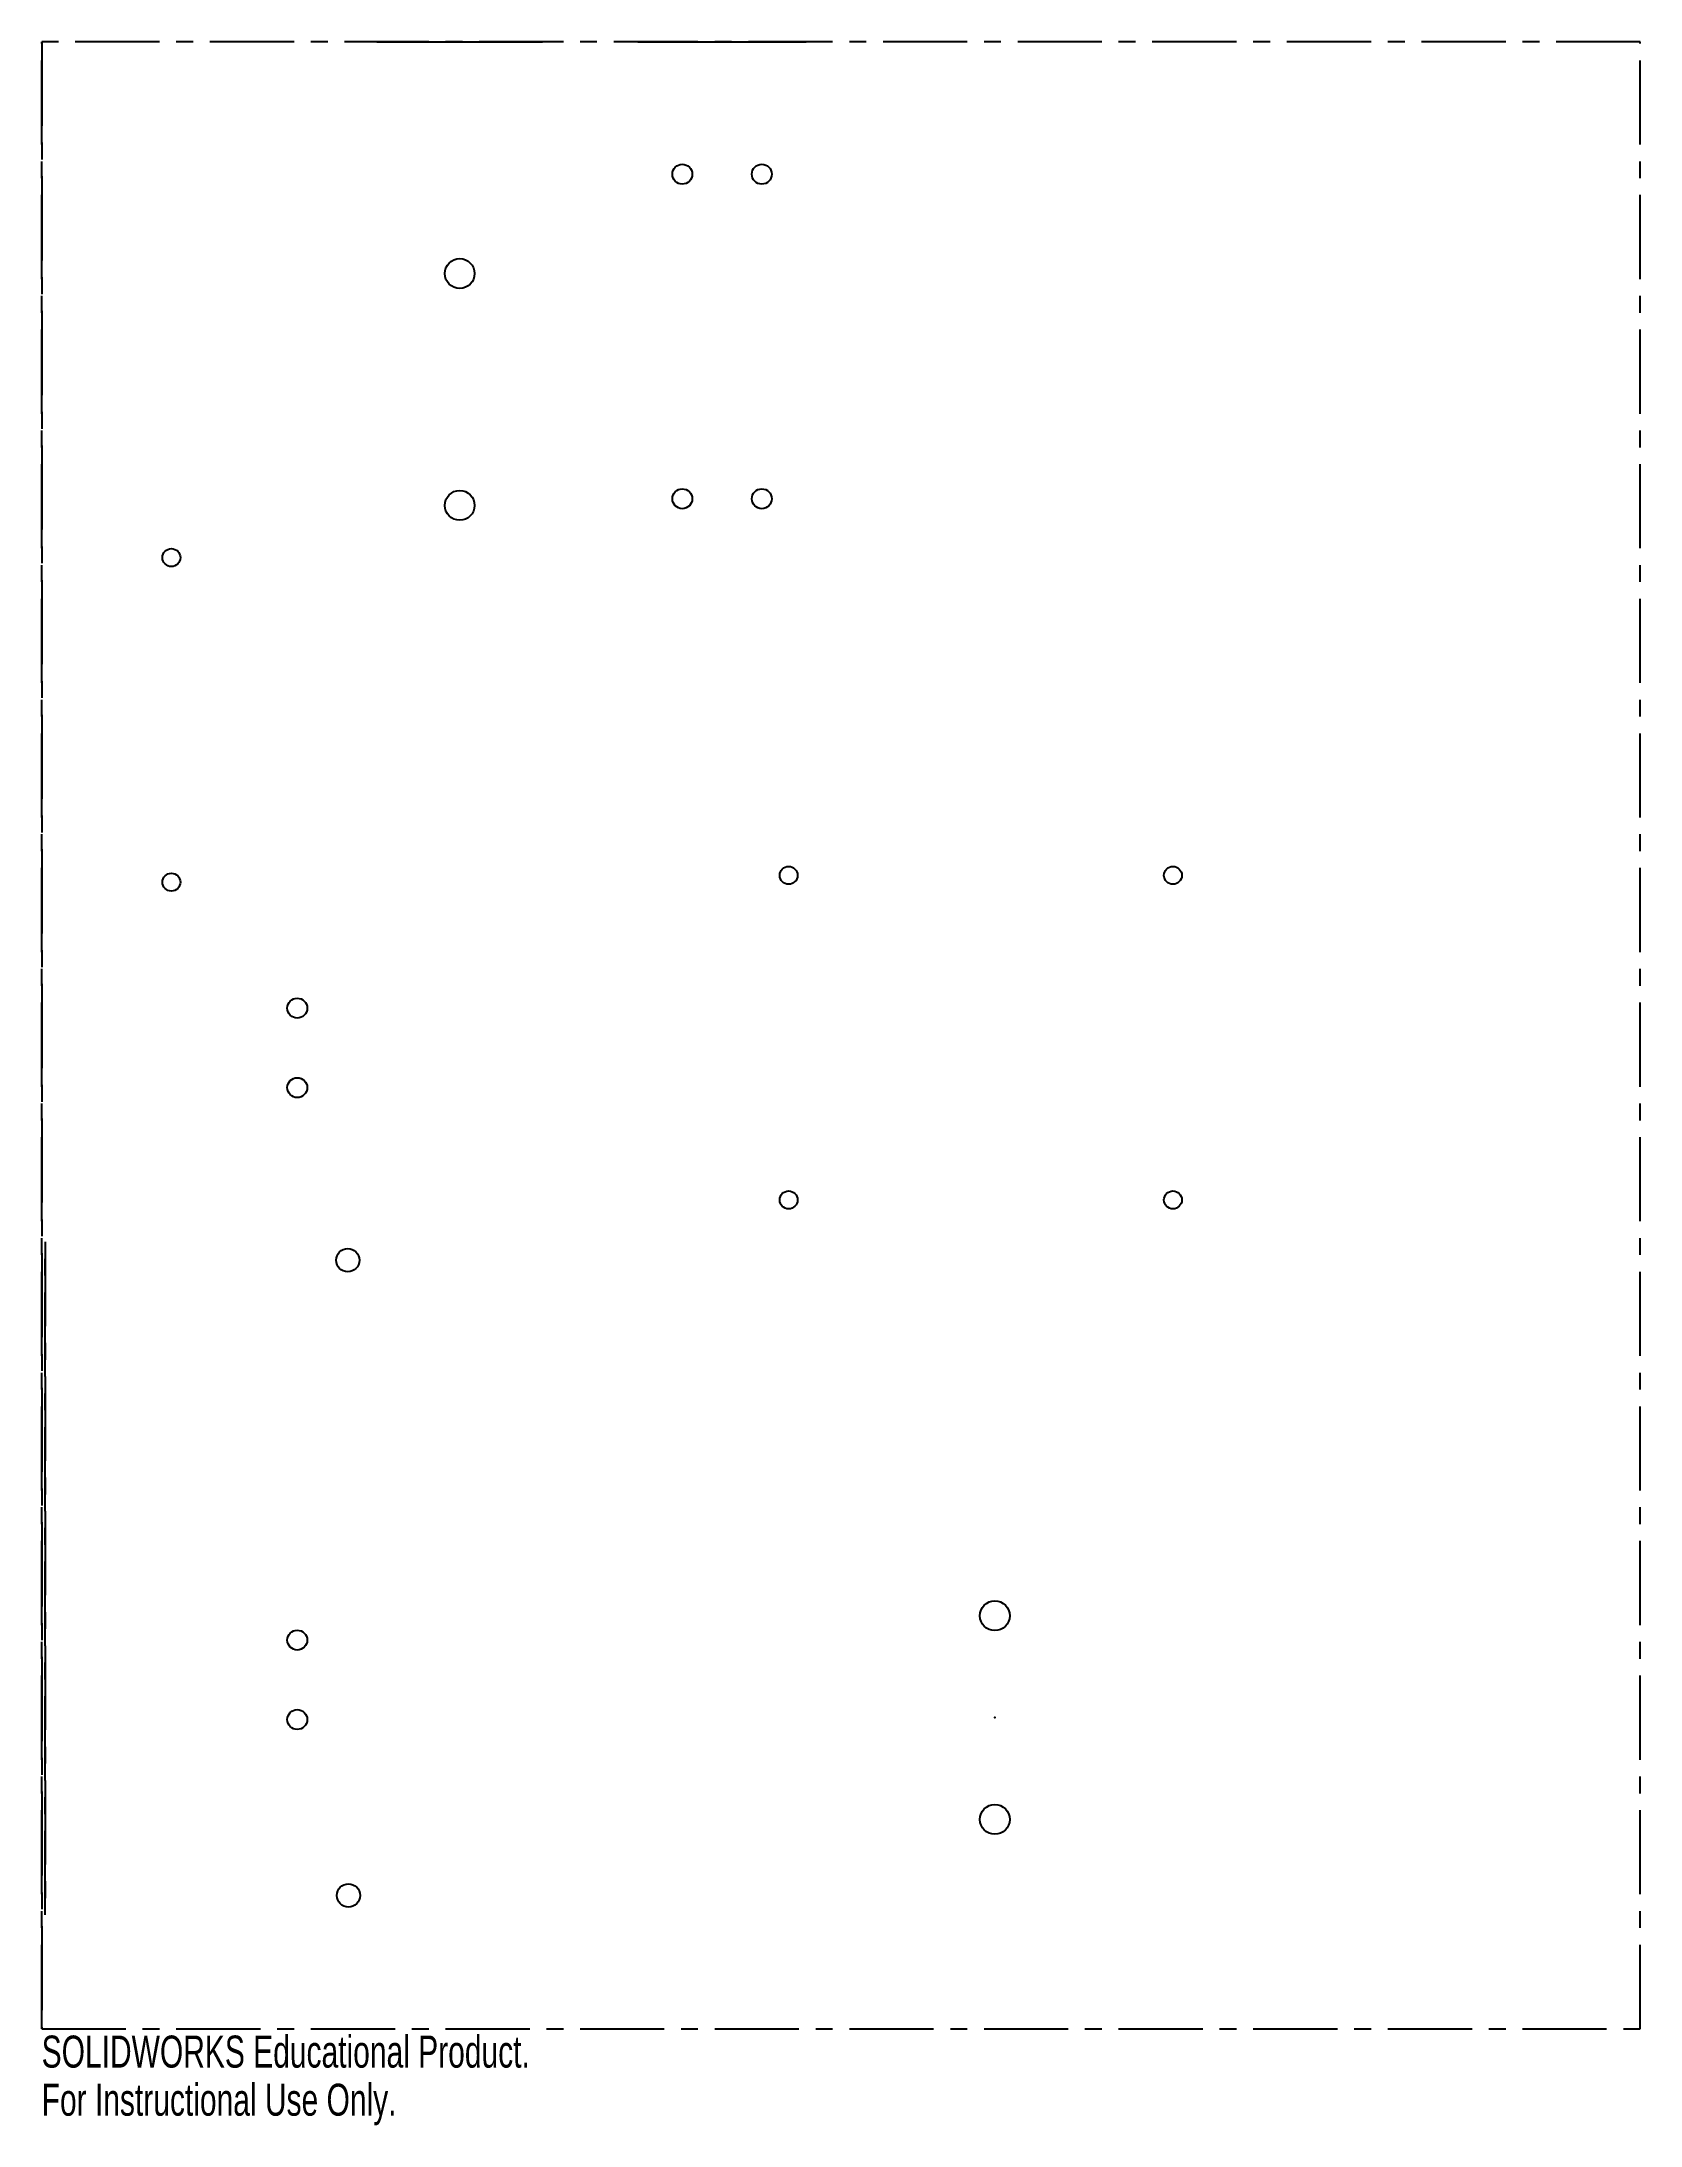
# Model space of a CAD drawing. Header units: millimetres. Extents: x 119 to 360, y -200 to 115.
import ezdxf

# ---------------------------------------------------------------- set-up
doc = ezdxf.new("R2010")
doc.units = ezdxf.units.MM
doc.header["$PDSIZE"] = -1
doc.linetypes.add('CENTERX2', pattern=[20.32, 12.7, -2.54, 2.54, -2.54])
doc.styles.add('SLDTEXTSTYLE0', font='TXT', dxfattribs={"width": 0.7})

msp = doc.modelspace()

# ---------------------------------------------------------------- linework, layer by layer
at = {"color": 7, "linetype": 'CENTERX2'}
for p, q in [((119.18, -185.24), (119.18, 114.76)), ((360.48, 114.76), (119.18, 114.76)), ((119.18, 114.76), (119.18, -185.24)), ((119.18, 114.76), (119.18, -185.24)), ((360.48, -185.24), (360.48, 114.76)), ((119.72, -168.04), (119.72, -66.44)), ((119.72, -66.44), (119.72, -168.04)), ((119.18, -185.24), (360.48, -185.24))]:
    msp.add_line(p, q, dxfattribs=at)
at = {"color": 7, "linetype": 'Continuous'}
for p, q in [((169.78, 114.76), (194.78, 114.76)), ((209.18, 114.76), (234.58, 114.76))]:
    msp.add_line(p, q, dxfattribs=at)
for centre, radius in [((215.88, 94.76), 1.5), ((227.88, 94.76), 1.5), ((182.28, 79.76), 2.25), ((215.88, 45.76), 1.5), ((227.88, 45.76), 1.5), ((182.28, 44.76), 2.25), ((138.76, 36.88), 1.35), ((138.76, -12.12), 1.35), ((231.93, -11.09), 1.35), ((289.93, -11.09), 1.35), ((157.76, -31.14), 1.5), ((157.76, -43.14), 1.5), ((231.93, -60.09), 1.35), ((289.93, -60.09), 1.35), ((165.38, -69.19), 1.75), ((263.05, -122.86), 2.25), ((157.76, -126.54), 1.5), ((157.76, -138.54), 1.5), ((263.05, -153.61), 2.25), ((165.49, -165.09), 1.75)]:
    msp.add_circle(centre, radius, dxfattribs=at)
msp.add_point((263.05, -138.23), dxfattribs=at)

# ---------------------------------------------------------------- texts
at = {"color": 7, "linetype": 'Continuous', "char_height": 4.8336, "attachment_point": 1, "style": 'SLDTEXTSTYLE0'}
for s, insert in [('SOLIDWORKS Educational Product.', (119.18, -186.25)), ('For Instructional Use Only.', (119.18, -193.51))]:
    msp.add_mtext(s, dxfattribs=dict(at, insert=insert))

doc.saveas('drawing.dxf')
